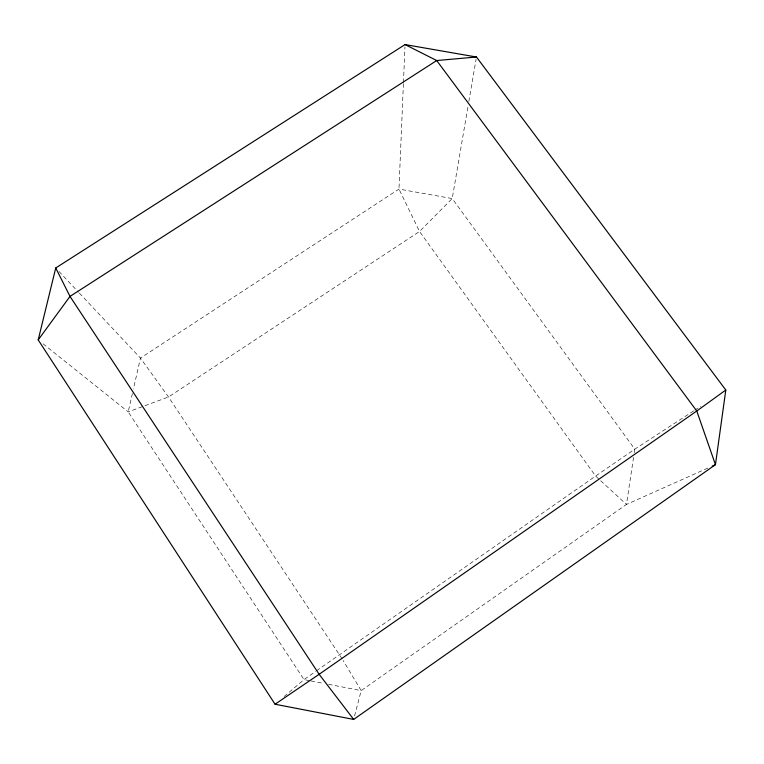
<?xml version="1.0" encoding="UTF-8"?>
<svg xmlns="http://www.w3.org/2000/svg" width="764" height="764" viewBox="0 0 764 764"><rect width="100%" height="100%" fill="white"/><g stroke="black" fill="none" stroke-linecap="round" stroke-linejoin="round"><path stroke-width="0.57" stroke-dasharray="3.82 2.86" d="M403.411 83.668L398.97 189.08L419.541 231.473L595.605 476.077L626.461 504.431L708.944 467.578M403.459 82.483L404.949 46.948M633.557 457.388L626.461 504.431L361.181 690.599L354.582 715.964M634.263 452.68L634.798 449.156L452.231 198.564L398.97 189.08L140.452 358.087L133.423 388.981M467.854 107.313L452.231 198.564L419.541 231.473L168.519 396.993L128.209 411.863L42.841 343.609M468.857 101.469L476.067 59.353M132.382 393.555L128.209 411.863L304.015 679.607L309.85 680.724M284.113 696.539L304.015 679.607L315.532 671.451M316.497 670.773L595.605 476.077L634.798 449.156L693.798 410.812M694.801 410.163L700.798 406.257M311.015 680.953L323.85 683.417M328.51 684.315L361.181 690.599L343.132 660.497M58.99 271.449L78.539 292.249M79.36 293.109L140.452 358.087L168.519 396.993L342.53 659.494"/><path stroke-width="1.15" d="M725.8 390.012L715.448 464.674L353.675 719.421L275.059 704.236L38.2 339.904L55.734 267.983L405.054 44.579L476.469 57.014L725.8 390.012L696.778 411.013L319.142 674.297L275.059 704.236M38.2 339.904L70.001 296.413L436.712 60.537L476.469 57.014M712.191 466.126L715.448 464.674L696.778 411.013L436.712 60.537L405.054 44.579M353.675 719.421L319.142 674.297L70.001 296.413L55.734 267.983"/></g></svg>
